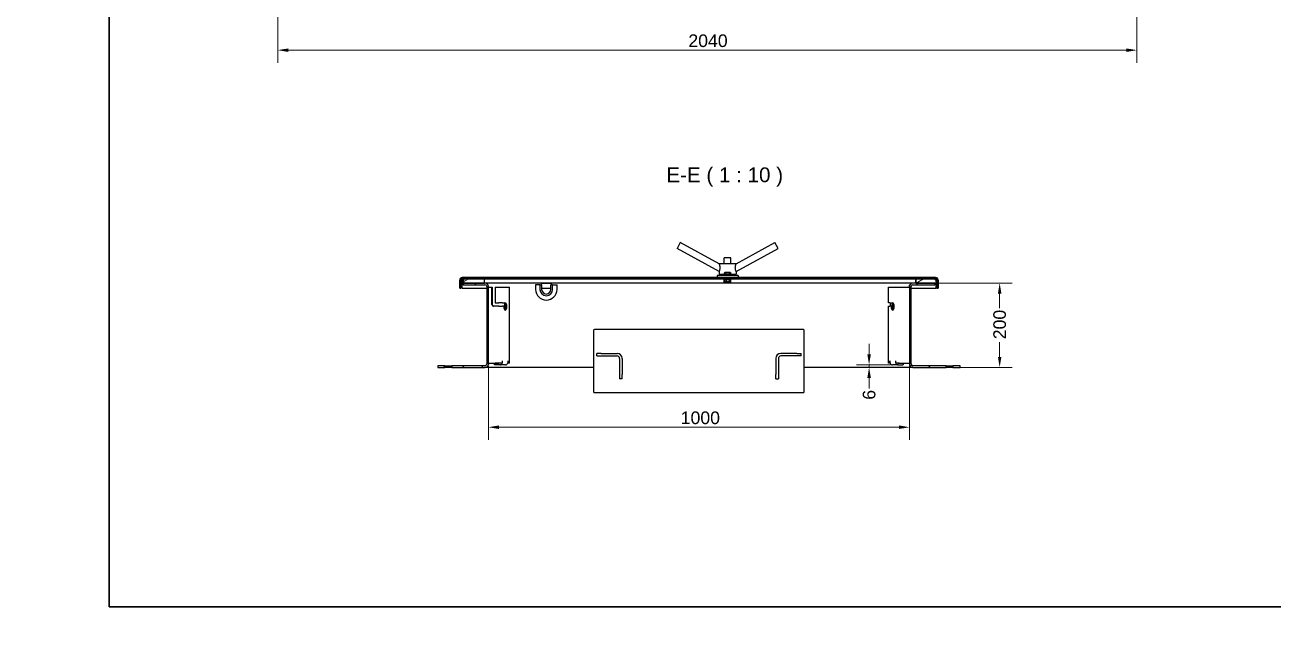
# Model space of a CAD drawing. Header units: millimetres. Extents: x 0 to 5890, y 0 to 4150.
# Drawn here: x 0 to 2963, y 0 to 1431 of the extents above; entities that cross this region are included whole.
import ezdxf

# ---------------------------------------------------------------- set-up
doc = ezdxf.new("R2010")
doc.units = ezdxf.units.MM
doc.header["$LTSCALE"] = 10
doc.layers.get('0').update_dxf_attribs({"lineweight": 18})
for name, color, linetype, lineweight in [('Border', 7, 'Continuous', 35), ('Dimension', 7, 'Continuous', 18), ('Hatch', 7, 'Continuous', 18), ('Symbol', 7, 'Continuous', 18), ('Visible', 7, 'Continuous', 25)]:
    doc.layers.add(name, color=color, linetype=linetype, lineweight=lineweight)
doc.styles.add('Label Text', font='arial.ttf')
doc.styles.add('Title', font='arial.ttf')
doc.dimstyles.new('Default - Method 2b', dxfattribs={"dimscale": 10, "dimtxt": 3, "dimasz": 2.5, "dimexe": 3, "dimexo": 0.5, "dimgap": 0.7, "dimtad": 0, "dimtoh": 1, "dimdec": 1, "dimrnd": 1e-08, "dimtxsty": 'Title', "dimcen": 0.09, "dimdle": 10, "dimclrd": 256, "dimclre": 256, "dimclrt": 7, "dimadec": 0, "dimazin": 2, "dimtfac": 0.833333, "dimtdec": 1, "dimtmove": 0, "dimatfit": 3, "dimfxl": 1, "dimtolj": 1, "dimlwd": -1, "dimlwe": -1, "dimarcsym": 0})
pattern_1 = [(135, (0, 0), (-22.45064, -22.45064), [])]
pattern_2 = [(225.0002, (0, 0), (22.45072, -22.45056), [])]
pattern_3 = [(210.0002, (0, 0), (15.8751, -27.49626), [])]

# ---------------------------------------------------------------- blocks, each defined once
blk = doc.blocks.new('Borders A3L')
at = {"layer": 'Border'}
for p, q in [((20, 415), (20, 5)), ((20, 5), (205, 5)), ((20, 5), (205, 5)), ((20, 5), (589, 5))]:
    blk.add_line(p, q, dxfattribs=at)
blk = doc.blocks.new('*D25')
at = {"layer": 'Defpoints', "color": 0, "transparency": 16777216}
for p in [(2059.9, 624.3), (2004.3, 618.3), (2018.1, 618.3)]:
    blk.add_point(p, dxfattribs=at)
at = {"layer": 'Dimension', "transparency": 16777216}
for p, q in [((2004.3, 649.3), (2004.3, 674.3)), ((2054.9, 624.3), (1974.3, 624.3)), ((2004.3, 624.3), (2004.3, 618.3)), ((2004.3, 593.3), (2004.3, 568.3))]:
    blk.add_line(p, q, dxfattribs=at)
for points in [[(2000.1, 649.3), (2008.5, 649.3), (2004.3, 624.3)], [(2000.1, 593.3), (2008.5, 593.3), (2004.3, 618.3)]]:
    blk.add_solid(points, dxfattribs=at)
at = {"layer": 'Dimension', "color": 7, "transparency": 16777216, "insert": (2019.6, 541.5), "char_height": 30, "attachment_point": 7, "rotation": 90, "style": 'Title'}
blk.add_mtext('\\A1;6', dxfattribs=at)
blk = doc.blocks.new('*D26')
at = {"layer": 'Defpoints', "color": 0, "transparency": 16777216}
for p in [(600.2, 1575.2), (2640.2, 1575.2), (2640.2, 1370.8)]:
    blk.add_point(p, dxfattribs=at)
at = {"layer": 'Dimension', "transparency": 16777216}
for p, q in [((600.2, 1570.2), (600.2, 1340.8)), ((2640.2, 1570.2), (2640.2, 1340.8)), ((625.2, 1370.8), (2615.2, 1370.8))]:
    blk.add_line(p, q, dxfattribs=at)
for points in [[(625.2, 1374.9), (625.2, 1366.6), (600.2, 1370.8)], [(2615.2, 1374.9), (2615.2, 1366.6), (2640.2, 1370.8)]]:
    blk.add_solid(points, dxfattribs=at)
at = {"layer": 'Dimension', "color": 7, "transparency": 16777216, "insert": (1575.2, 1377.8), "char_height": 30, "attachment_point": 7, "style": 'Title'}
blk.add_mtext('\\A1;2040', dxfattribs=at)
blk = doc.blocks.new('*D27')
at = {"layer": 'Defpoints', "color": 0, "transparency": 16777216}
for p in [(1100.3, 626.3), (2100.3, 626.3), (2100.3, 476.3)]:
    blk.add_point(p, dxfattribs=at)
at = {"layer": 'Dimension', "transparency": 16777216}
for p, q in [((1100.3, 621.3), (1100.3, 446.3)), ((2100.3, 621.3), (2100.3, 446.3)), ((1125.3, 476.3), (2075.3, 476.3))]:
    blk.add_line(p, q, dxfattribs=at)
for points in [[(1125.3, 480.5), (1125.3, 472.2), (1100.3, 476.3)], [(2075.3, 480.5), (2075.3, 472.2), (2100.3, 476.3)]]:
    blk.add_solid(points, dxfattribs=at)
at = {"layer": 'Dimension', "color": 7, "transparency": 16777216, "insert": (1557, 483.3), "char_height": 30, "attachment_point": 7, "style": 'Title'}
blk.add_mtext('\\A1;1000', dxfattribs=at)
blk = doc.blocks.new('*D29')
at = {"layer": 'Defpoints', "color": 0, "transparency": 16777216}
for p in [(2165.3, 818.3), (2314.3, 818.3), (2187.3, 618.3)]:
    blk.add_point(p, dxfattribs=at)
at = {"layer": 'Dimension', "transparency": 16777216}
for p, q in [((2170.3, 818.3), (2344.3, 818.3)), ((2314.3, 793.3), (2314.3, 758.7)), ((2314.3, 643.3), (2314.3, 678)), ((2192.3, 618.3), (2344.3, 618.3))]:
    blk.add_line(p, q, dxfattribs=at)
for points in [[(2310.1, 793.3), (2318.5, 793.3), (2314.3, 818.3)], [(2310.1, 643.3), (2318.5, 643.3), (2314.3, 618.3)]]:
    blk.add_solid(points, dxfattribs=at)
at = {"layer": 'Dimension', "color": 7, "transparency": 16777216, "insert": (2329.6, 685), "char_height": 30, "attachment_point": 7, "rotation": 90, "style": 'Title'}
blk.add_mtext('\\A1;200', dxfattribs=at)

msp = doc.modelspace()

# ---------------------------------------------------------------- hatches: boundary and pattern name
at = {"layer": 'Hatch'}
h = msp.add_hatch(dxfattribs=at)
h.set_pattern_fill('ANSI31', color=256, scale=254, angle=104.99998, style=0)
h.set_pattern_definition([(150, (0, 0), (-15.875, -27.4963), [])])
edge = h.paths.add_edge_path()
edge.add_line((2165.3, 825.34), (2165.3, 806.34))
edge.add_line((2165.3, 806.34), (2168.3, 806.34))
edge.add_line((2168.3, 806.34), (2168.3, 825.34))
edge.add_ellipse((2162.3, 825.34), major_axis=(0, 6), ratio=1, start_angle=270, end_angle=360)
edge.add_line((2162.3, 831.34), (1038.3, 831.34))
edge.add_ellipse((1038.3, 825.34), major_axis=(-6, 0), ratio=1, start_angle=270, end_angle=360)
edge.add_line((1032.3, 825.34), (1032.3, 806.34))
edge.add_line((1032.3, 806.34), (1035.3, 806.34))
edge.add_line((1035.3, 806.34), (1035.3, 825.34))
edge.add_ellipse((1038.3, 825.34), major_axis=(0, 3), ratio=1, start_angle=0, end_angle=90, ccw=False)
edge.add_line((1038.3, 828.34), (2162.3, 828.34))
edge.add_ellipse((2162.3, 825.34), major_axis=(3, 0), ratio=1, start_angle=0, end_angle=90, ccw=False)
h = msp.add_hatch(dxfattribs=at)
h.set_pattern_fill('ANSI31', color=256, scale=254, angle=90, style=0)
h.set_pattern_definition(pattern_1)
edge = h.paths.add_edge_path()
edge.add_line((1092.3, 818.34), (1040.3, 818.34))
edge.add_line((1040.3, 818.34), (1040.3, 814.34))
edge.add_line((1040.3, 814.34), (1092.3, 814.34))
edge.add_ellipse((1092.3, 810.34), major_axis=(4, 0), ratio=1, start_angle=0, end_angle=90, ccw=False)
edge.add_line((1096.3, 810.34), (1096.3, 626.34))
edge.add_ellipse((1092.3, 626.34), major_axis=(0, -4), ratio=1, start_angle=0, end_angle=90, ccw=False)
edge.add_line((1092.3, 622.34), (1013.3, 622.34))
edge.add_line((1013.3, 622.34), (1013.3, 618.34))
edge.add_line((1013.3, 618.34), (1092.3, 618.34))
edge.add_ellipse((1092.3, 626.34), major_axis=(8, 0), ratio=1, start_angle=270, end_angle=360)
edge.add_line((1100.3, 626.34), (1100.3, 810.34))
edge.add_ellipse((1092.3, 810.34), major_axis=(0, 8), ratio=1, start_angle=270, end_angle=360)
h = msp.add_hatch(dxfattribs=at)
h.set_pattern_fill('ANSI31', color=256, scale=254, angle=165.00018, style=0)
h.set_pattern_definition(pattern_3)
h.paths.add_polyline_path([(1041.3, 828.34), (1041.3, 818.34), (1091.3, 818.34), (1091.3, 828.34)])
h = msp.add_hatch(dxfattribs=at)
h.set_pattern_fill('ANSI31', color=256, scale=254, angle=180.00021, style=0)
h.set_pattern_definition(pattern_2)
edge = h.paths.add_edge_path()
edge.add_line((2160.3, 818.34), (2108.3, 818.34))
edge.add_ellipse((2108.3, 810.34), major_axis=(-8, 0), ratio=1, start_angle=270, end_angle=360)
edge.add_line((2100.3, 810.34), (2100.3, 626.34))
edge.add_ellipse((2108.3, 626.34), major_axis=(0, -8), ratio=1, start_angle=270, end_angle=360)
edge.add_line((2108.3, 618.34), (2187.3, 618.34))
edge.add_line((2187.3, 618.34), (2187.3, 622.34))
edge.add_line((2187.3, 622.34), (2108.3, 622.34))
edge.add_ellipse((2108.3, 626.34), major_axis=(-4, 0), ratio=1, start_angle=0, end_angle=90, ccw=False)
edge.add_line((2104.3, 626.34), (2104.3, 810.34))
edge.add_ellipse((2108.3, 810.34), major_axis=(0, 4), ratio=1, start_angle=0, end_angle=90, ccw=False)
edge.add_line((2108.3, 814.34), (2160.3, 814.34))
edge.add_line((2160.3, 814.34), (2160.3, 818.34))
h = msp.add_hatch(dxfattribs=at)
h.set_pattern_fill('ANSI31', color=256, scale=254, angle=165.00018, style=0)
h.set_pattern_definition(pattern_3)
h.paths.add_polyline_path([(2165.3, 818.34), (2165.3, 828.34), (2115.3, 828.34), (2115.3, 818.34)])
h = msp.add_hatch(dxfattribs=at)
h.set_pattern_fill('ANSI31', color=256, scale=254, angle=90, style=0)
h.set_pattern_definition(pattern_1)
h.paths.add_polyline_path([(997.3, 618.34), (997.3, 622.34), (980.3, 622.34), (980.3, 618.34)])
h = msp.add_hatch(dxfattribs=at)
h.set_pattern_fill('ANSI31', color=256, scale=254, angle=180.00021, style=0)
h.set_pattern_definition(pattern_2)
h.paths.add_polyline_path([(2203.3, 622.34), (2203.3, 618.34), (2220.3, 618.34), (2220.3, 622.34)])

# ---------------------------------------------------------------- linework, layer by layer
at = {"layer": 'Visible'}
for p, q in [((1555.93, 914.34), (1548.3, 900.28)), ((1648.3, 846.05), (1548.3, 900.28)), ((1648.3, 864.25), (1555.93, 914.34)), ((1688.3, 864.25), (1780.68, 914.34)), ((1688.3, 846.05), (1788.3, 900.28)), ((1788.3, 900.28), (1780.68, 914.34)), ((1648.3, 864.34), (1688.3, 864.34)), ((1648.3, 864.34), (1648.3, 864.25)), ((1676.3, 878.34), (1660.3, 878.34)), ((1660.3, 864.34), (1660.3, 878.34)), ((1676.3, 864.34), (1676.3, 878.34)), ((1688.3, 864.34), (1688.3, 864.25)), ((2162.3, 831.34), (1038.3, 831.34)), ((1643.3, 831.34), (1038.3, 831.34)), ((1038.3, 828.34), (1038.3, 831.34)), ((1038.3, 831.34), (1038.3, 825.34)), ((1693.3, 836.34), (1643.3, 836.34)), ((1643.3, 836.34), (1643.3, 831.34)), ((1693.3, 831.34), (1643.3, 831.34)), ((1648.3, 846.05), (1648.3, 839.34)), ((1648.3, 839.34), (1661.11, 839.34)), ((1653.3, 836.34), (1653.3, 839.34)), ((1660.3, 837.94), (1676.3, 837.94)), ((1660.3, 837.94), (1660.3, 836.34)), ((1660.3, 828.34), (1660.3, 831.34)), ((1662.1, 843.24), (1661.11, 842.88)), ((1661.11, 838.54), (1661.11, 842.88)), ((1664.71, 838.54), (1661.11, 838.54)), ((1674.5, 843.24), (1662.1, 843.24)), ((1662.1, 837.94), (1662.1, 838.54)), ((1663.8, 828.34), (1663.8, 831.34)), ((1663.8, 828.34), (1663.8, 831.34)), ((1664.3, 828.34), (1664.3, 831.34)), ((1664.71, 838.54), (1664.71, 842.88)), ((1671.9, 838.54), (1664.71, 838.54)), ((1671.9, 842.88), (1671.9, 838.54)), ((1675.49, 838.54), (1671.9, 838.54)), ((1672.3, 828.34), (1672.3, 831.34)), ((1672.8, 828.34), (1672.8, 831.34)), ((1672.8, 828.34), (1672.8, 831.34)), ((1674.5, 843.24), (1675.49, 842.88)), ((1674.5, 837.94), (1674.5, 838.54)), ((1675.49, 842.88), (1675.49, 838.54)), ((1675.49, 839.34), (1688.3, 839.34)), ((1676.3, 837.94), (1676.3, 836.34)), ((1676.3, 828.34), (1676.3, 831.34)), ((1683.3, 836.34), (1683.3, 839.34)), ((1688.3, 846.05), (1688.3, 839.34)), ((1693.3, 836.34), (1693.3, 831.34)), ((2162.3, 831.34), (1693.3, 831.34)), ((2162.3, 828.34), (2162.3, 831.34)), ((2162.3, 825.34), (2162.3, 831.34)), ((1032.3, 825.34), (1032.3, 806.34)), ((1032.3, 806.34), (1032.3, 825.34)), ((1035.3, 825.34), (1032.3, 825.34)), ((1035.3, 825.34), (1032.3, 825.34)), ((1032.3, 806.34), (1035.3, 806.34)), ((1035.3, 806.34), (1032.3, 806.34)), ((1035.3, 806.34), (1035.3, 825.34)), ((1035.3, 825.34), (1035.3, 806.34)), ((1038.3, 825.34), (1037.42, 825.34)), ((1037.42, 825.34), (1037.42, 806.34)), ((1038.3, 825.34), (1037.42, 825.34)), ((1037.42, 825.34), (1037.42, 806.34)), ((1037.42, 806.34), (1096.3, 806.34)), ((1037.42, 806.34), (1096.3, 806.34)), ((1038.3, 828.34), (2162.3, 828.34)), ((1038.3, 828.34), (1660.3, 828.34)), ((1038.3, 828.34), (1038.3, 825.34)), ((1092.3, 818.34), (1040.3, 818.34)), ((1040.3, 818.34), (1040.3, 814.34)), ((1040.3, 814.34), (1092.3, 814.34)), ((1041.3, 828.34), (1041.3, 818.34)), ((1091.3, 828.34), (1041.3, 828.34)), ((1041.3, 818.34), (1041.3, 828.34)), ((1660.3, 828.34), (1041.3, 828.34)), ((1041.3, 818.34), (1091.3, 818.34)), ((1091.3, 818.34), (1091.3, 828.34)), ((1091.3, 828.34), (1660.3, 828.34)), ((1091.3, 818.34), (1091.3, 828.34)), ((1225.3, 818.34), (1092.3, 818.34)), ((1096.3, 810.34), (1096.3, 626.34)), ((1100.3, 626.34), (1100.3, 810.34)), ((1100.3, 808.34), (1108.67, 808.34)), ((1108.67, 808.34), (1109.71, 808.34)), ((1108.67, 767.34), (1108.67, 808.34)), ((1109.71, 808.34), (1109.71, 767.34)), ((1116.4, 808.34), (1124.77, 808.34)), ((1116.4, 808.34), (1116.4, 772.34)), ((1124.77, 808.34), (1133.95, 808.34)), ((1133.95, 808.34), (1147.42, 808.34)), ((1147.42, 808.34), (1150.21, 808.34)), ((1150.21, 628.34), (1150.21, 808.34)), ((1222.8, 814.34), (1212.3, 814.34)), ((1212.3, 814.34), (1212.3, 803.34)), ((1222.8, 814.34), (1222.8, 803.34)), ((1222.8, 814.34), (1226.8, 814.34)), ((1225.3, 818.34), (1250.3, 818.34)), ((1250.3, 818.34), (1225.3, 818.34)), ((1225.3, 818.34), (1225.3, 814.34)), ((1226.8, 814.34), (1226.8, 803.34)), ((1226.8, 806.34), (1248.8, 806.34)), ((1226.8, 806.34), (1248.8, 806.34)), ((1252.8, 814.34), (1248.8, 814.34)), ((1248.8, 803.34), (1248.8, 814.34)), ((1250.3, 814.34), (1250.3, 818.34)), ((2108.3, 818.34), (1250.3, 818.34)), ((1252.8, 814.34), (1263.3, 814.34)), ((1252.8, 803.34), (1252.8, 814.34)), ((1263.3, 803.34), (1263.3, 814.34)), ((1676.3, 828.34), (1660.3, 828.34)), ((1660.3, 826.74), (1660.3, 828.34)), ((1660.3, 818.34), (1660.3, 826.74)), ((1676.3, 826.74), (1660.3, 826.74)), ((1662.08, 826.74), (1661.11, 826.39)), ((1661.11, 826.39), (1661.11, 821.59)), ((1662.08, 821.24), (1661.11, 821.59)), ((1662.91, 821.24), (1662.08, 821.24)), ((1662.08, 819.86), (1662.08, 821.24)), ((1668.3, 821.24), (1662.91, 821.24)), ((1663.19, 818.74), (1673.42, 818.74)), ((1664.71, 826.39), (1664.71, 821.59)), ((1673.69, 821.24), (1668.3, 821.24)), ((1671.9, 826.39), (1671.9, 821.59)), ((1674.53, 821.24), (1673.69, 821.24)), ((1674.53, 826.74), (1675.49, 826.39)), ((1674.53, 821.24), (1675.49, 821.59)), ((1674.53, 819.86), (1674.53, 821.24)), ((1675.49, 826.39), (1675.49, 821.59)), ((1676.3, 828.34), (2162.3, 828.34)), ((1676.3, 828.34), (2115.3, 828.34)), ((2165.3, 828.34), (1676.3, 828.34)), ((1676.3, 826.74), (1676.3, 828.34)), ((1676.3, 818.34), (1676.3, 826.74)), ((2050.4, 808.34), (2053.18, 808.34)), ((2050.4, 771.34), (2050.4, 808.34)), ((2053.18, 808.34), (2066.65, 808.34)), ((2066.65, 808.34), (2075.83, 808.34)), ((2075.83, 808.34), (2100.3, 808.34)), ((2100.3, 810.34), (2100.3, 626.34)), ((2104.3, 626.34), (2104.3, 810.34)), ((2104.3, 806.34), (2163.18, 806.34)), ((2104.3, 806.34), (2163.18, 806.34)), ((2160.3, 818.34), (2108.3, 818.34)), ((2108.3, 814.34), (2160.3, 814.34)), ((2165.3, 828.34), (2115.3, 828.34)), ((2115.3, 828.34), (2115.3, 818.34)), ((2115.3, 818.34), (2115.3, 828.34)), ((2115.3, 818.34), (2165.3, 818.34)), ((2160.3, 814.34), (2160.3, 818.34)), ((2160.3, 818.34), (2165.3, 818.34)), ((2162.3, 828.34), (2162.3, 825.34)), ((2162.3, 825.34), (2163.18, 825.34)), ((2163.18, 825.34), (2162.3, 825.34)), ((2163.18, 825.34), (2163.18, 806.34)), ((2163.18, 806.34), (2163.18, 825.34)), ((2165.3, 818.34), (2165.3, 828.34)), ((2165.3, 818.34), (2165.3, 828.34)), ((2165.3, 825.34), (2165.3, 806.34)), ((2165.3, 825.34), (2165.3, 806.34)), ((2165.3, 825.34), (2168.3, 825.34)), ((2165.3, 825.34), (2168.3, 825.34)), ((2165.3, 806.34), (2168.3, 806.34)), ((2165.3, 806.34), (2168.3, 806.34)), ((2168.3, 806.34), (2168.3, 825.34)), ((2168.3, 825.34), (2168.3, 806.34)), ((1117.37, 771.34), (1124.77, 771.34)), ((1133.95, 771.34), (1124.77, 771.34)), ((1133.95, 771.34), (1140.69, 771.34)), ((1139.18, 754.96), (1139.18, 770.88)), ((2053.18, 771.34), (2050.4, 771.34)), ((2053.18, 771.34), (2059.92, 771.34)), ((2055.04, 767.34), (2055.04, 771.34)), ((2058.9, 771.34), (2058.9, 767.34)), ((2061.42, 754.96), (2061.42, 770.73)), ((1124.77, 763.34), (1112.54, 763.34)), ((1124.77, 763.34), (1133.95, 763.34)), ((1137.15, 763.34), (1133.95, 763.34)), ((1137.86, 758.34), (1137.86, 762.34)), ((1140.69, 758.34), (1140.69, 767.34)), ((1143.52, 767.34), (1143.52, 758.34)), ((2050.4, 763.34), (2053.18, 763.34)), ((2050.4, 628.34), (2050.4, 763.34)), ((2056.38, 763.34), (2053.18, 763.34)), ((2059.21, 763.34), (2056.38, 763.34)), ((2057.09, 758.34), (2057.09, 762.34)), ((2059.92, 762.34), (2059.92, 758.34)), ((2062.75, 767.34), (2062.75, 758.34)), ((1350.3, 706.34), (1350.3, 560.34)), ((1848.3, 708.34), (1352.3, 708.34)), ((1850.3, 560.34), (1850.3, 706.34)), ((997.3, 622.34), (980.3, 622.34)), ((980.3, 622.34), (980.3, 618.34)), ((997.3, 618.34), (997.3, 622.34)), ((997.3, 622.34), (1013.3, 622.34)), ((1092.3, 622.34), (1013.3, 622.34)), ((1013.3, 622.34), (1013.3, 618.34)), ((1100.3, 628.34), (1124.77, 628.34)), ((1115.1, 628.34), (1116.27, 628.34)), ((1115.1, 624.34), (1115.1, 628.34)), ((1116.27, 624.34), (1115.1, 624.34)), ((1127.23, 628.34), (1116.27, 628.34)), ((1127.23, 624.34), (1116.27, 624.34)), ((1133.95, 628.34), (1124.77, 628.34)), ((1140.71, 624.34), (1127.23, 624.34)), ((1133.95, 628.34), (1133.95, 633.84)), ((1147.42, 628.34), (1146.18, 628.34)), ((1147.42, 633.84), (1147.42, 628.34)), ((1150.21, 628.34), (1147.42, 628.34)), ((1367.8, 651.34), (1357.8, 651.34)), ((1357.8, 645.34), (1357.8, 651.34)), ((1357.8, 645.34), (1367.8, 645.34)), ((1367.8, 651.34), (1405.8, 651.34)), ((1367.8, 645.34), (1405.8, 645.34)), ((1411.8, 639.34), (1411.8, 601.34)), ((1417.8, 639.34), (1417.8, 601.34)), ((1782.8, 639.34), (1782.8, 601.34)), ((1788.8, 639.34), (1788.8, 601.34)), ((1832.8, 651.34), (1794.8, 651.34)), ((1832.8, 645.34), (1794.8, 645.34)), ((1832.8, 651.34), (1842.8, 651.34)), ((1842.8, 645.34), (1832.8, 645.34)), ((1842.8, 645.34), (1842.8, 651.34)), ((2053.18, 628.34), (2050.4, 628.34)), ((2053.18, 628.34), (2053.18, 633.84)), ((2054.42, 628.34), (2053.18, 628.34)), ((2073.37, 624.34), (2059.9, 624.34)), ((2066.65, 633.84), (2066.65, 628.34)), ((2075.83, 628.34), (2066.65, 628.34)), ((2073.37, 628.34), (2084.33, 628.34)), ((2073.37, 624.34), (2084.33, 624.34)), ((2075.83, 628.34), (2100.3, 628.34)), ((2084.33, 628.34), (2085.5, 628.34)), ((2085.5, 624.34), (2084.33, 624.34)), ((2085.5, 628.34), (2085.5, 624.34)), ((2187.3, 622.34), (2108.3, 622.34)), ((2187.3, 618.34), (2187.3, 622.34)), ((2187.3, 622.34), (2203.3, 622.34)), ((2203.3, 622.34), (2203.3, 618.34)), ((2220.3, 622.34), (2203.3, 622.34)), ((2220.3, 618.34), (2220.3, 622.34)), ((980.3, 618.34), (997.3, 618.34)), ((1013.3, 618.34), (997.3, 618.34)), ((1013.3, 618.34), (1092.3, 618.34)), ((1350.3, 618.34), (1092.3, 618.34)), ((1411.8, 601.34), (1411.8, 591.34)), ((1417.8, 591.34), (1417.8, 601.34)), ((1782.8, 591.34), (1782.8, 601.34)), ((1788.8, 601.34), (1788.8, 591.34)), ((2108.3, 618.34), (1850.3, 618.34)), ((2108.3, 618.34), (2187.3, 618.34)), ((2203.3, 618.34), (2187.3, 618.34)), ((2203.3, 618.34), (2220.3, 618.34)), ((1417.8, 591.34), (1411.8, 591.34)), ((1782.8, 591.34), (1788.8, 591.34)), ((1352.3, 558.34), (1848.3, 558.34))]:
    msp.add_line(p, q, dxfattribs=at)
for centre, radius, start, end in [((1038.3, 825.34), 6, 90, 180), ((1038.3, 825.34), 6, 90, 180), ((2162.3, 825.34), 6, 0, 90), ((2162.3, 825.34), 6, 0, 90), ((1038.3, 825.34), 3, 90, 180), ((1038.3, 825.34), 3, 90, 180), ((1092.3, 810.34), 8, 0, 90), ((1092.3, 810.34), 4, 0, 90), ((1237.8, 803.34), 25.5, 180, 0), ((1237.8, 803.34), 15, 180, 0), ((1237.8, 803.34), 11, 180, 0), ((1663.19, 819.86), 1.11, 180, 270), ((1673.42, 819.86), 1.11, 270, 0), ((2108.3, 810.34), 8, 90, 180), ((2108.3, 810.34), 4, 90, 180), ((2162.3, 825.34), 3, 0, 90), ((2162.3, 825.34), 3, 0, 90), ((1352.3, 706.34), 2, 90, 180), ((1848.3, 706.34), 2, 0, 90), ((1092.3, 626.34), 4, 270, 0), ((1092.3, 626.34), 8, 270, 0), ((1405.8, 639.34), 12, 0, 90), ((1405.8, 639.34), 6, 0, 90), ((1794.8, 639.34), 12, 90, 180), ((1794.8, 639.34), 6, 90, 180), ((2108.3, 626.34), 8, 180, 270), ((2108.3, 626.34), 4, 180, 270), ((1352.3, 560.34), 2, 180, 270), ((1848.3, 560.34), 2, 270, 0)]:
    msp.add_arc(centre, radius, start, end, dxfattribs=at)
for centre, major_axis, ratio, start_param, end_param in [((1117.37, 772.34), (0, -1), 0.9659258, 4.712389, 6.2831853), ((1137.86, 767.34), (0, 4), 0.7071068, 4.712389, 6.2831853), ((1140.69, 767.34), (0, 4), 0.7071068, 4.712389, 6.2831853), ((2059.92, 767.34), (0, 4), 0.7071068, 4.712389, 6.2831853), ((1112.54, 767.34), (0, -4), 0.9659258, 4.712389, 6.2831853), ((1113.57, 767.34), (0, -4), 0.9659258, 4.712389, 6.2831853), ((1137.15, 762.34), (0, 1), 0.7071068, 4.712389, 6.2831853), ((1140.69, 758.34), (0, -4), 0.7071068, 4.712389, 7.8539816), ((1137.86, 758.34), (0, 4), 0.7071068, 3.6651914, 4.712389), ((2054, 767.34), (0, -4), 0.258819, 0, 1.5707963), ((2056.38, 762.34), (0, 1), 0.7071068, 4.712389, 6.2831853), ((2059.92, 758.34), (0, -4), 0.7071068, 4.712389, 7.8539816), ((2057.87, 767.34), (0, -4), 0.258819, 0, 1.5707963), ((2059.21, 762.34), (0, 1), 0.7071068, 4.712389, 6.2831853), ((2062.75, 758.34), (0, -4), 0.7071068, 4.712389, 5.7595865), ((1127.23, 633.84), (0, -5.5), 0.7071068, 0, 0.0022354), ((1127.23, 633.84), (0, -9.5), 0.7071068, 0, 0.953361), ((1140.71, 633.84), (0, -9.5), 0.7071068, 0, 0.953361), ((1140.71, 633.84), (0, -9.5), 0.7071068, 0.953361, 1.5707963), ((2059.9, 633.84), (0, 9.5), 0.7071068, 1.5707963, 2.1882317), ((2059.9, 633.84), (0, -9.5), 0.7071068, 5.3298243, 6.2831853), ((2073.37, 633.84), (0, -9.5), 0.7071068, 5.3298243, 6.2831853), ((2073.37, 633.84), (0, -5.5), 0.7071068, 6.2809499, 6.2831853)]:
    msp.add_ellipse(centre, major_axis=major_axis, ratio=ratio, start_param=start_param, end_param=end_param, dxfattribs=at)
for points, knots in [([(1648.3, 864.25), (1648.3, 864.25), (1648.33, 864.18), (1648.41, 863.88), (1648.48, 863.65), (1648.71, 862.8), (1648.93, 862), (1649.33, 860.22), (1649.55, 859.1), (1649.88, 856.7), (1649.97, 855.44), (1649.97, 853.17), (1649.89, 852.02), (1649.57, 849.92), (1649.33, 848.98), (1648.9, 847.57), (1648.69, 846.99), (1648.38, 846.23), (1648.3, 846.05), (1648.3, 846.05)], [1.3676178, 1.3676178, 1.3676178, 1.3676178, 1.5312304, 1.5312304, 1.6948429, 1.6948429, 2.0220679, 2.0220679, 2.3786518, 2.3786518, 2.7352357, 2.7352357, 3.0571869, 3.0571869, 3.3791381, 3.3791381, 3.6795715, 3.6795715, 3.9800049, 3.9800049, 3.9800049, 3.9800049]), ([(1686.63, 854.25), (1686.63, 855.44), (1686.73, 856.7), (1687.05, 859.1), (1687.28, 860.22), (1687.68, 862), (1687.89, 862.8), (1688.13, 863.65), (1688.19, 863.88), (1688.28, 864.18), (1688.3, 864.25), (1688.3, 864.25)], [0, 0, 0, 0, 0.3565839, 0.3565839, 0.7131678, 0.7131678, 1.0403928, 1.0403928, 1.2040053, 1.2040053, 1.3676178, 1.3676178, 1.3676178, 1.3676178]), ([(1688.3, 846.05), (1688.3, 846.05), (1688.22, 846.23), (1687.92, 846.99), (1687.7, 847.57), (1687.27, 848.98), (1687.04, 849.92), (1686.71, 852.02), (1686.63, 853.17), (1686.63, 854.25)], [3.9800049, 3.9800049, 3.9800049, 3.9800049, 4.2804383, 4.2804383, 4.5808717, 4.5808717, 4.9028228, 4.9028228, 5.224774, 5.224774, 5.224774, 5.224774]), ([(1100.3, 810.34), (1100.3, 812.08), (1099.9, 813.48), (1099.12, 814.76), (1098.97, 814.97), (1098.4, 815.7), (1097.93, 816.13), (1097.42, 816.5)], [0, 0, 0, 0, 0.27672696, 0.27672696, 0.33663418, 0.33663418, 0.49173782, 0.49173782, 0.49173782, 0.49173782]), ([(2100.3, 810.34), (2100.3, 812.08), (2100.7, 813.48), (2101.48, 814.76), (2101.63, 814.97), (2102.2, 815.7), (2102.68, 816.13), (2103.19, 816.5)], [0, 0, 0, 0, 0.27672696, 0.27672696, 0.33663418, 0.33663418, 0.49173782, 0.49173782, 0.49173782, 0.49173782]), ([(1100.3, 626.34), (1100.3, 624.6), (1099.9, 623.21), (1099.12, 621.93), (1098.97, 621.71), (1098.4, 620.99), (1097.93, 620.56), (1097.42, 620.19)], [0, 0, 0, 0, 0.27672696, 0.27672696, 0.33663418, 0.33663418, 0.49173782, 0.49173782, 0.49173782, 0.49173782]), ([(2100.3, 626.34), (2100.3, 624.6), (2100.7, 623.21), (2101.48, 621.93), (2101.63, 621.71), (2102.2, 620.99), (2102.68, 620.56), (2103.19, 620.19)], [0, 0, 0, 0, 0.27672696, 0.27672696, 0.33663418, 0.33663418, 0.49173782, 0.49173782, 0.49173782, 0.49173782])]:
    msp.add_open_spline(points, degree=3, knots=knots, dxfattribs=at)
for points, weights in [([(1661.11, 842.88), (1662.91, 843.54), (1664.71, 842.88)], [1, 1.15470053838, 1]), ([(1664.71, 842.88), (1668.3, 843.54), (1671.9, 842.88)], [1, 1.15470053838, 1]), ([(1671.9, 842.88), (1673.69, 843.54), (1675.49, 842.88)], [1, 1.15470053838, 1]), ([(1661.11, 826.39), (1662.08, 826.74), (1662.91, 826.74)], [1, 1.0379548493, 1]), ([(1662.91, 821.24), (1662.08, 821.24), (1661.11, 821.59)], [1, 1.0379548493, 1]), ([(1662.91, 826.74), (1663.74, 826.74), (1664.71, 826.39)], [1, 1.0379548493, 1]), ([(1664.71, 821.59), (1663.74, 821.24), (1662.91, 821.24)], [1, 1.0379548493, 1]), ([(1664.71, 826.39), (1666.63, 826.74), (1668.3, 826.74)], [1, 1.0379548493, 1]), ([(1668.3, 821.24), (1666.63, 821.24), (1664.71, 821.59)], [1, 1.0379548493, 1]), ([(1668.3, 826.74), (1669.97, 826.74), (1671.9, 826.39)], [1, 1.0379548493, 1]), ([(1671.9, 821.59), (1669.97, 821.24), (1668.3, 821.24)], [1, 1.0379548493, 1]), ([(1671.9, 826.39), (1672.86, 826.74), (1673.69, 826.74)], [1, 1.0379548493, 1]), ([(1673.69, 821.24), (1672.86, 821.24), (1671.9, 821.59)], [1, 1.0379548493, 1]), ([(1673.69, 826.74), (1674.53, 826.74), (1675.49, 826.39)], [1, 1.0379548493, 1]), ([(1675.49, 821.59), (1674.53, 821.24), (1673.69, 821.24)], [1, 1.0379548493, 1])]:
    msp.add_rational_spline(points, weights, degree=2, dxfattribs=at)

# ---------------------------------------------------------------- block references
at = {"xscale": 10, "yscale": 10, "zscale": 10}
msp.add_blockref('Borders A3L', (0, 0), dxfattribs=at)

# ---------------------------------------------------------------- texts
at = {"layer": 'Symbol', "insert": (1522.9, 1047.11), "char_height": 35, "attachment_point": 7, "style": 'Label Text'}
msp.add_mtext('E-E ( 1 : 10 )', dxfattribs=at)

# ---------------------------------------------------------------- dimensions: what is measured, and where the dimension line sits
at = {"layer": 'Dimension'}
dim = msp.add_linear_dim(base=(2640.23, 1370.75), p1=(600.23, 1575.22), p2=(2640.23, 1575.22), dimstyle='Default - Method 2b', override={"dimgap": 0.7, "dimtad": 1, "dimtoh": 0, "dimdec": 1, "dimtol": 0, "dimlim": 0, "dimtp": 0, "dimtm": 0, "dimtdec": 1, "dimtofl": 0, "dimatfit": 1}, dxfattribs=at)
dim.commit()
dim.dimension.update_dxf_attribs({"geometry": '*D26', "text_midpoint": (1620.23, 1370.75), "dimtype": 160})
for base, p1, p2, angle, override, picture, middle in [((2314.3, 818.34), (2187.3, 618.34), (2165.3, 818.34), 90, {"dimgap": 0.7, "dimtoh": 0, "dimdec": 1, "dimtol": 0, "dimlim": 0, "dimtp": 0, "dimtm": 0, "dimtdec": 1, "dimtofl": 0, "dimatfit": 1}, '*D29', (2314.3, 718.34)), ((2004.3, 618.34), (2059.9, 624.34), (2018.06, 618.34), 270, {"dimgap": 0.7, "dimtoh": 0, "dimdec": 1, "dimse2": 1, "dimtol": 0, "dimlim": 0, "dimtp": 0, "dimtm": 0, "dimtdec": 1, "dimtofl": 1, "dimatfit": 1}, '*D25', (2004.3, 551.44)), ((2100.3, 476.34), (1100.3, 626.34), (2100.3, 626.34), 180, {"dimgap": 0.7, "dimtad": 1, "dimtoh": 0, "dimdec": 1, "dimtol": 0, "dimlim": 0, "dimtp": 0, "dimtm": 0, "dimtdec": 1, "dimtofl": 0, "dimatfit": 1}, '*D27', (1600.3, 476.34))]:
    dim = msp.add_linear_dim(base=base, p1=p1, p2=p2, angle=angle, dimstyle='Default - Method 2b', override=override, dxfattribs=at)
    dim.commit()
    dim.dimension.update_dxf_attribs({"geometry": picture, "text_midpoint": middle, "dimtype": 160})

doc.saveas('drawing.dxf')
